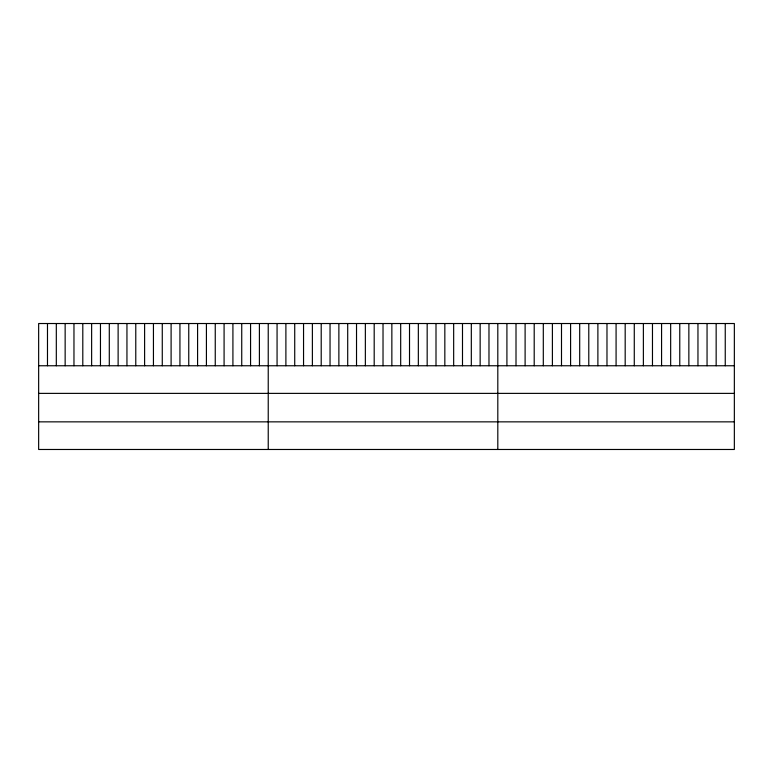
<?xml version="1.0" encoding="UTF-8"?>
<svg xmlns="http://www.w3.org/2000/svg" width="773" height="773" viewBox="0 0 773 773"><rect width="100%" height="100%" fill="white"/><g stroke="black" fill="none" stroke-linecap="round" stroke-linejoin="round"><path stroke-width="1.16" d="M734.35 365.755L734.35 449.48L38.65 449.48L38.65 323.52L734.35 323.52L734.35 365.755L38.65 365.755M38.65 393.38L734.35 393.38M38.65 421.855L734.35 421.855M725.248 323.52L725.248 365.755M716.156 323.52L716.156 365.755M707.053 323.52L707.053 365.755M697.961 323.52L697.961 365.755M688.859 323.52L688.859 365.755M679.767 323.52L679.767 365.755M670.664 323.52L670.664 365.755M661.572 323.52L661.572 365.755M652.47 323.52L652.47 365.755M643.378 323.52L643.378 365.755M634.275 323.52L634.275 365.755M625.183 323.52L625.183 365.755M616.081 323.52L616.081 365.755M606.979 323.52L606.979 365.755M597.887 323.52L597.887 365.755M588.784 323.52L588.784 365.755M579.692 323.52L579.692 365.755M570.59 323.52L570.59 365.755M561.498 323.52L561.498 365.755M552.395 323.52L552.395 365.755M543.303 323.52L543.303 365.755M534.201 323.52L534.201 365.755M525.109 323.52L525.109 365.755M516.006 323.52L516.006 365.755M506.914 323.52L506.914 365.755M497.812 323.52L497.812 449.48M488.98 323.52L488.98 365.755M480.149 323.52L480.149 365.755M471.317 323.52L471.317 365.755M462.496 323.52L462.496 365.755M453.664 323.52L453.664 365.755M444.833 323.52L444.833 365.755M436.001 323.52L436.001 365.755M427.169 323.52L427.169 365.755M418.338 323.52L418.338 365.755M409.516 323.52L409.516 365.755M400.685 323.52L400.685 365.755M391.853 323.52L391.853 365.755M383.022 323.52L383.022 365.755M374.19 323.52L374.19 365.755M365.358 323.52L365.358 365.755M356.527 323.52L356.527 365.755M347.705 323.52L347.705 365.755M338.874 323.52L338.874 365.755M330.042 323.52L330.042 365.755M321.21 323.52L321.21 365.755M312.379 323.52L312.379 365.755M303.547 323.52L303.547 365.755M294.726 323.52L294.726 365.755M285.894 323.52L285.894 365.755M277.063 323.52L277.063 365.755M268.231 323.52L268.231 449.48M259.399 323.52L259.399 365.755M250.568 323.52L250.568 365.755M241.736 323.52L241.736 365.755M232.915 323.52L232.915 365.755M224.083 323.52L224.083 365.755M215.252 323.52L215.252 365.755M206.42 323.52L206.42 365.755M197.588 323.52L197.588 365.755M188.757 323.52L188.757 365.755M179.935 323.52L179.935 365.755M171.104 323.52L171.104 365.755M162.272 323.52L162.272 365.755M153.441 323.52L153.441 365.755M144.609 323.52L144.609 365.755M135.777 323.52L135.777 365.755M126.946 323.52L126.946 365.755M118.124 323.52L118.124 365.755M109.293 323.52L109.293 365.755M100.461 323.52L100.461 365.755M91.629 323.52L91.629 365.755M82.798 323.52L82.798 365.755M73.966 323.52L73.966 365.755M65.145 323.52L65.145 365.755M56.313 323.52L56.313 365.755M47.482 323.52L47.482 365.755"/></g></svg>
